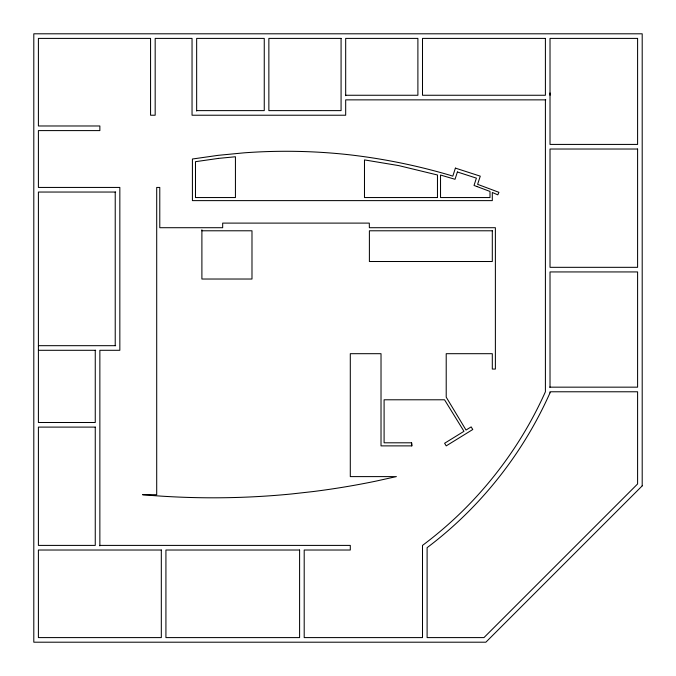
<?xml version="1.0" encoding="UTF-8"?>
<svg xmlns="http://www.w3.org/2000/svg" width="676" height="676" viewBox="0 0 676 676"><rect width="100%" height="100%" fill="white"/><g stroke="black" fill="none" stroke-linecap="round" stroke-linejoin="round"><path stroke-width="1.01" d="M345.681 95.257L417.895 95.257L417.895 38.405L345.681 38.405L345.681 95.696M545.811 99.862L345.681 99.862L345.681 115.224L192.043 115.224L192.043 38.405L155.176 38.405L155.176 115.224L150.562 115.224L150.562 38.405L38.405 38.405L38.405 125.981L99.862 125.981L99.862 130.595L38.405 130.595L38.405 187.438L119.838 187.438L119.838 350.295L99.862 350.295L99.862 545.87M196.657 110.619L264.257 110.619L264.257 38.405L196.657 38.405L196.657 111.016M477.619 186.491L476.952 186.399M115.664 192.043L38.405 192.043L38.405 422.5L95.257 422.5L95.257 350.295M201.896 230.786L251.987 230.786L251.987 279.027L201.896 279.027L201.896 229.806M38.405 345.681L115.664 345.681M38.405 350.295L95.696 350.295M549.596 387.162L637.595 387.162L637.595 271.938L550.019 271.938L550.019 387.162M411.591 442.805L384.095 442.805L384.095 399.786L444.538 399.786L463.973 431.313L444.605 443.262L446.211 445.881L472.769 429.505L471.155 426.886L466.026 430.046L446.211 397.158L446.211 353.692L492.305 353.692L492.305 369.062L495.381 369.062L495.381 227.711L369.358 227.711L369.299 223.105L222.674 223.105L222.674 227.711L159.781 227.711L159.781 187.438L156.705 187.438L156.705 494.705L142.577 494.705A803.164 803.164 0 0 0 291.728 493.953L312.929 491.579A803.164 803.164 0 0 0 376.059 481.101L396.381 476.605L350.295 476.605L350.295 353.692L381.019 353.692L381.019 445.881L411.895 445.881L411.591 442.805L411.743 445.881M99.862 545.405L350.295 545.405L350.295 550.019L304.2 550.019L304.2 637.595L422.5 637.595L422.5 545.405A390.094 390.094 0 0 0 460.348 513.211C496.066 478.608 525.091 437.169 545.405 391.776L545.405 99.862M550.01 92.95L550.019 95.257M115.224 192.043L115.224 345.681M455.404 168.113L452.81 176.157L449.81 175.185C416.534 165.383 382.422 158.505 347.954 154.627A572.2 572.2 0 0 0 244.053 152.835L218.162 155.336L192.415 159.012L192.415 200.62L492.305 200.62L492.305 192.474L497.806 194.84L498.922 192.314L477.619 184.337L480.264 176.157L455.404 168.113M457.39 171.983L455.024 179.292L440.532 175.033L440.532 197.553L489.999 197.544L489.999 191.435L474.028 185.452L476.403 178.134L457.39 171.983M550.019 392.807C522.937 453.672 480.349 507.566 427.105 547.661L427.105 637.595L483.957 637.595L637.595 483.957L637.595 391.776L550.019 391.776L550.019 392.807M642.2 485.867L485.867 642.2L33.8 642.2L33.8 33.8L642.2 33.8L642.2 485.867M218.525 158.387L195.482 161.682L195.482 197.544L235.434 197.544L235.434 156.756L218.525 158.387M341.076 38.405L268.862 38.405L268.862 110.619L341.076 110.619L341.076 38.405M545.405 38.405L422.5 38.405L422.5 95.257L545.405 95.257L545.405 38.405M637.595 38.405L550.019 38.405L550.019 144.419L637.595 144.419L637.595 38.405M637.595 149.024L550.019 149.024L550.019 267.324L637.595 267.324L637.595 149.024M437.465 197.544L364.482 197.544L364.482 159.908L398.739 165.603L437.465 174.991L437.465 197.553M492.305 230.786L369.392 230.786L369.392 261.511L492.305 261.511L492.305 230.786M95.257 427.105L38.405 427.105L38.405 545.405L95.257 545.405L95.257 427.105M161.319 550.019L38.405 550.019L38.405 637.595L161.319 637.595L161.319 550.019M299.595 550.019L165.924 550.019L165.924 637.595L299.595 637.595L299.595 550.019"/></g></svg>
